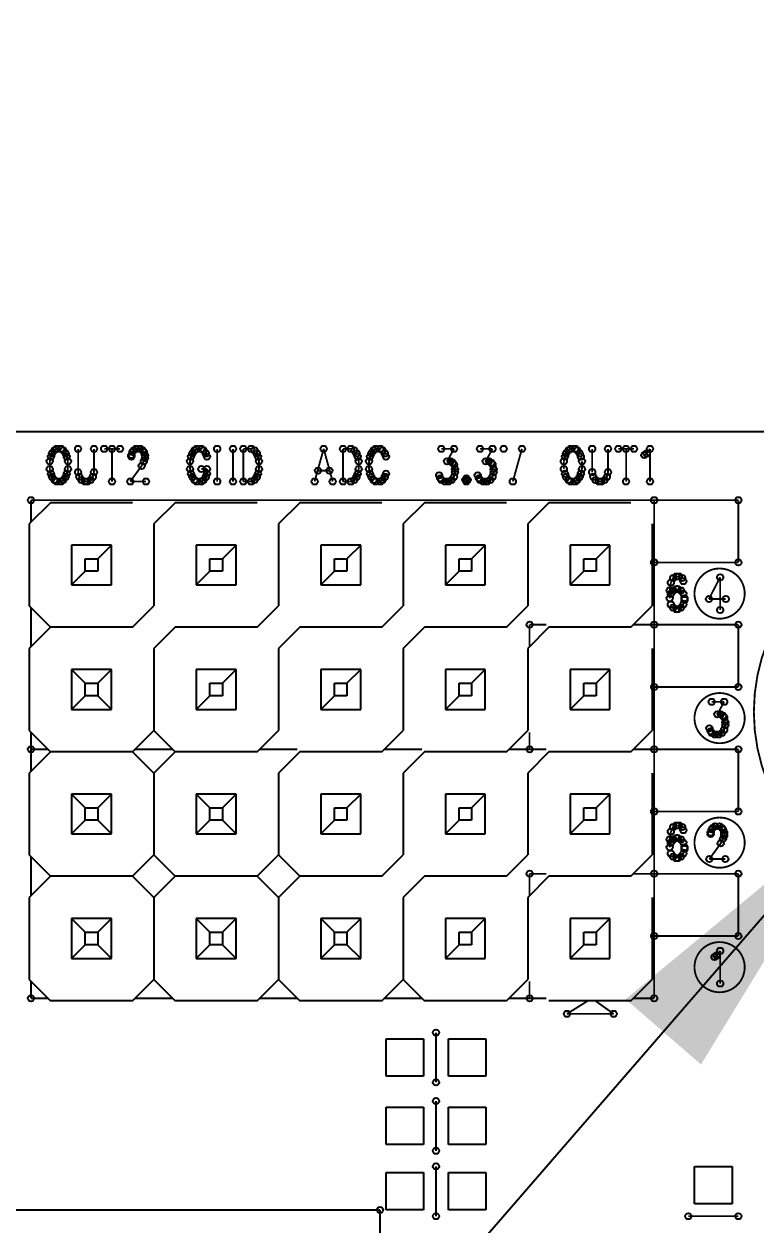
# Model space of a CAD drawing. Header units: millimetres. Extents: x 0 to 297, y 0 to 210.
# Drawn here: x 103.1 to 114.84, y 128.06 to 147.34 of the extents above; entities that cross this region are included whole.
import ezdxf

# ---------------------------------------------------------------- set-up
doc = ezdxf.new("R2010")
doc.units = ezdxf.units.MM
doc.header["$LTSCALE"] = 16.335
doc.layers.get('0').update_dxf_attribs({"linetype": 'CONTINUOUS'})
doc.layers.add('1', color=7, linetype='CONTINUOUS')
doc.styles.get("Standard").update_dxf_attribs({"font": 'txt', "width": 0.8})
doc.styles.add('TEXTSTYLE_1', font='gdt', dxfattribs={"width": 0.8})
doc.dimstyles.new('DIMSTYLE_2', dxfattribs={"dimtxt": 4, "dimasz": 4.8, "dimexe": 3, "dimexo": 1.6, "dimtad": 0, "dimtih": 1, "dimtoh": 1, "dimdsep": 46, "dimtxsty": 'Standard', "dimblk": '_FILLED', "dimblk1": '_FILLED', "dimblk2": '_FILLED', "dimcen": 0.09, "dimadec": 0, "dimazin": 0, "dimtp": 0.1, "dimtm": 0.1, "dimtfac": 1, "dimtmove": 0, "dimatfit": 2, "dimldrblk": '_FILLED', "dimfxl": 1, "dimtolj": 1, "dimarcsym": 0})
doc.dimstyles.new('DIMSTYLE_3', dxfattribs={"dimtxt": 4, "dimasz": 4.8, "dimexe": 3, "dimexo": 1.6, "dimgap": 2, "dimtad": 0, "dimtih": 1, "dimtoh": 1, "dimdsep": 46, "dimtxsty": 'Standard', "dimblk": '_FILLED', "dimblk1": '_FILLED', "dimblk2": '_FILLED', "dimcen": 0.09, "dimadec": 0, "dimazin": 0, "dimtp": 0.3, "dimtm": 0.3, "dimtfac": 1, "dimtofl": 0, "dimtmove": 0, "dimatfit": 3, "dimldrblk": '_FILLED', "dimfxl": 1, "dimtolj": 1, "dimarcsym": 0})

# ---------------------------------------------------------------- blocks, each defined once
blk = doc.blocks.new('_FILLED')
at = {"color": 0, "linetype": 'ByBlock'}
blk.add_solid([(0, 0), (-1, 0.1667), (-1, -0.1667)], dxfattribs=at)
blk = doc.blocks.new('*D2')
at = {"color": 2, "linetype": 'Continuous'}
for p, q in [((117.809, 136.289), (132.02, 152.691)), ((132.02, 152.691), (136.02, 152.691)), ((119.119, 137.801), (117.809, 136.289)), ((117.809, 136.289), (110.213, 127.522)), ((116.499, 134.777), (117.809, 136.289))]:
    blk.add_line(p, q, dxfattribs=at)
at = {"color": 2, "linetype": 'Continuous', "xscale": 4.8, "yscale": 4.8, "zscale": 4.8}
for p, rotation in [((119.119, 137.801), 229.0936271237), ((116.499, 134.777), 49.092867898)]:
    blk.add_blockref('_FILLED', p, dxfattribs=dict(at, rotation=rotation))
at = {"color": 2, "linetype": 'Continuous', "insert": (138.02, 154.691), "char_height": 4, "width": 8.53333, "attachment_point": 1, "line_spacing_factor": 0.9, "style": 'TEXTSTYLE_1'}
blk.add_mtext('{\\Fgdt;n}\\Ftxt;4', dxfattribs=at)
blk = doc.blocks.new('*D5')
at = {"color": 2, "linetype": 'Continuous'}
for p, q in [((21.809, 137.888), (21.809, 154.75)), ((117.809, 137.888), (117.809, 154.75)), ((21.809, 151.75), (64.609, 151.75)), ((117.809, 151.75), (75.009, 151.75))]:
    blk.add_line(p, q, dxfattribs=at)
at = {"color": 2, "linetype": 'Continuous', "xscale": 4.8, "yscale": 4.8, "zscale": 4.8, "rotation": 180}
blk.add_blockref('_FILLED', (21.809, 151.75), dxfattribs=at)
at = {"color": 2, "linetype": 'Continuous', "xscale": 4.8, "yscale": 4.8, "zscale": 4.8}
blk.add_blockref('_FILLED', (117.809, 151.75), dxfattribs=at)
at = {"color": 2, "linetype": 'Continuous', "insert": (69.809, 153.75), "char_height": 4, "width": 6.4, "attachment_point": 2, "line_spacing_factor": 0.9}
blk.add_mtext('96', dxfattribs=at)
blk = doc.blocks.new('*D6')
at = {"color": 2, "linetype": 'Continuous'}
for p, q in [((17.309, 140.389), (17.309, 166.61)), ((122.309, 140.389), (122.309, 166.61)), ((17.309, 163.61), (63.009, 163.61)), ((122.309, 163.61), (76.609, 163.61))]:
    blk.add_line(p, q, dxfattribs=at)
at = {"color": 2, "linetype": 'Continuous', "xscale": 4.8, "yscale": 4.8, "zscale": 4.8, "rotation": 180}
blk.add_blockref('_FILLED', (17.309, 163.61), dxfattribs=at)
at = {"color": 2, "linetype": 'Continuous', "xscale": 4.8, "yscale": 4.8, "zscale": 4.8}
blk.add_blockref('_FILLED', (122.309, 163.61), dxfattribs=at)
at = {"color": 2, "linetype": 'Continuous', "insert": (69.809, 165.61), "char_height": 4, "width": 9.6, "attachment_point": 2, "line_spacing_factor": 0.9}
blk.add_mtext('105', dxfattribs=at)

msp = doc.modelspace()

# ---------------------------------------------------------------- linework, layer by layer
at = {"color": 7, "linetype": 'Continuous'}
for p, q in [((103.521, 139.648), (103.179, 139.306)), ((104.837, 139.648), (103.521, 139.648)), ((105.521, 139.648), (105.179, 139.306)), ((106.837, 139.648), (105.521, 139.648)), ((107.521, 139.648), (107.179, 139.306)), ((108.837, 139.648), (107.521, 139.648)), ((109.521, 139.648), (109.179, 139.306)), ((110.837, 139.648), (109.521, 139.648)), ((111.521, 139.648), (111.179, 139.306)), ((112.837, 139.648), (111.521, 139.648)), ((103.179, 139.306), (103.179, 137.99)), ((105.179, 139.306), (105.179, 137.99)), ((107.179, 139.306), (107.179, 137.99)), ((109.179, 139.306), (109.179, 137.99)), ((111.179, 139.306), (111.179, 137.99)), ((113.179, 139.306), (113.179, 137.99)), ((103.859, 138.968), (103.859, 138.328)), ((104.499, 138.968), (103.859, 138.968)), ((104.499, 138.968), (104.279, 138.748)), ((104.499, 138.328), (104.499, 138.968)), ((106.499, 138.968), (105.859, 138.968)), ((105.859, 138.968), (105.859, 138.328)), ((106.499, 138.968), (106.279, 138.748)), ((106.499, 138.328), (106.499, 138.968)), ((108.499, 138.968), (107.859, 138.968)), ((107.859, 138.968), (107.859, 138.328)), ((108.499, 138.968), (108.279, 138.748)), ((108.499, 138.328), (108.499, 138.968)), ((110.499, 138.968), (109.859, 138.968)), ((109.859, 138.968), (109.859, 138.328)), ((110.499, 138.968), (110.279, 138.748)), ((110.499, 138.328), (110.499, 138.968)), ((112.499, 138.968), (111.859, 138.968)), ((111.859, 138.968), (111.859, 138.328)), ((112.499, 138.968), (112.279, 138.748)), ((112.499, 138.328), (112.499, 138.968)), ((104.079, 138.548), (104.079, 138.748)), ((104.079, 138.748), (104.279, 138.748)), ((104.279, 138.748), (104.279, 138.548)), ((106.079, 138.748), (106.279, 138.748)), ((106.079, 138.548), (106.079, 138.748)), ((106.279, 138.748), (106.279, 138.548)), ((108.079, 138.748), (108.279, 138.748)), ((108.079, 138.548), (108.079, 138.748)), ((108.279, 138.748), (108.279, 138.548)), ((110.079, 138.748), (110.279, 138.748)), ((110.079, 138.548), (110.079, 138.748)), ((110.279, 138.748), (110.279, 138.548)), ((112.079, 138.748), (112.279, 138.748)), ((112.079, 138.548), (112.079, 138.748)), ((112.279, 138.748), (112.279, 138.548)), ((103.859, 138.328), (104.079, 138.548)), ((104.279, 138.548), (104.079, 138.548)), ((105.859, 138.328), (106.079, 138.548)), ((106.279, 138.548), (106.079, 138.548)), ((107.859, 138.328), (108.079, 138.548)), ((108.279, 138.548), (108.079, 138.548)), ((109.859, 138.328), (110.079, 138.548)), ((110.279, 138.548), (110.079, 138.548)), ((111.859, 138.328), (112.079, 138.548)), ((112.279, 138.548), (112.079, 138.548)), ((103.859, 138.328), (104.499, 138.328)), ((105.859, 138.328), (106.499, 138.328)), ((107.859, 138.328), (108.499, 138.328)), ((109.859, 138.328), (110.499, 138.328)), ((111.859, 138.328), (112.499, 138.328)), ((103.179, 137.99), (103.521, 137.648)), ((104.837, 137.648), (105.179, 137.99)), ((106.837, 137.648), (107.179, 137.99)), ((108.837, 137.648), (109.179, 137.99)), ((110.837, 137.648), (111.179, 137.99)), ((112.837, 137.648), (113.179, 137.99)), ((103.521, 137.648), (103.179, 137.306)), ((104.837, 137.648), (103.521, 137.648)), ((105.521, 137.648), (105.179, 137.306)), ((106.837, 137.648), (105.521, 137.648)), ((107.521, 137.648), (107.179, 137.306)), ((108.837, 137.648), (107.521, 137.648)), ((109.521, 137.648), (109.179, 137.306)), ((110.837, 137.648), (109.521, 137.648)), ((111.521, 137.648), (111.179, 137.306)), ((112.837, 137.648), (111.521, 137.648)), ((103.179, 137.306), (103.179, 135.99)), ((105.179, 137.306), (105.179, 135.99)), ((107.179, 137.306), (107.179, 135.99)), ((109.179, 137.306), (109.179, 135.99)), ((111.179, 137.306), (111.179, 135.99)), ((113.179, 137.306), (113.179, 135.99)), ((103.859, 136.968), (103.859, 136.328)), ((104.499, 136.968), (103.859, 136.968)), ((103.859, 136.968), (104.079, 136.748)), ((104.499, 136.968), (104.279, 136.748)), ((104.499, 136.328), (104.499, 136.968)), ((106.499, 136.968), (105.859, 136.968)), ((105.859, 136.968), (105.859, 136.328)), ((106.499, 136.968), (106.279, 136.748)), ((106.499, 136.328), (106.499, 136.968)), ((108.499, 136.968), (107.859, 136.968)), ((107.859, 136.968), (107.859, 136.328)), ((108.499, 136.968), (108.279, 136.748)), ((108.499, 136.328), (108.499, 136.968)), ((110.499, 136.968), (109.859, 136.968)), ((109.859, 136.968), (109.859, 136.328)), ((110.499, 136.968), (110.279, 136.748)), ((110.499, 136.328), (110.499, 136.968)), ((112.499, 136.968), (111.859, 136.968)), ((111.859, 136.968), (111.859, 136.328)), ((112.499, 136.968), (112.279, 136.748)), ((112.499, 136.328), (112.499, 136.968)), ((104.079, 136.548), (104.079, 136.748)), ((104.079, 136.748), (104.279, 136.748)), ((104.279, 136.748), (104.279, 136.548)), ((106.079, 136.748), (106.279, 136.748)), ((106.079, 136.548), (106.079, 136.748)), ((106.279, 136.748), (106.279, 136.548)), ((108.079, 136.748), (108.279, 136.748)), ((108.079, 136.548), (108.079, 136.748)), ((108.279, 136.748), (108.279, 136.548)), ((110.079, 136.748), (110.279, 136.748)), ((110.079, 136.548), (110.079, 136.748)), ((110.279, 136.748), (110.279, 136.548)), ((112.079, 136.748), (112.279, 136.748)), ((112.079, 136.548), (112.079, 136.748)), ((112.279, 136.748), (112.279, 136.548)), ((103.859, 136.328), (104.079, 136.548)), ((104.279, 136.548), (104.079, 136.548)), ((104.499, 136.328), (104.279, 136.548)), ((105.859, 136.328), (106.079, 136.548)), ((106.279, 136.548), (106.079, 136.548)), ((107.859, 136.328), (108.079, 136.548)), ((108.279, 136.548), (108.079, 136.548)), ((109.859, 136.328), (110.079, 136.548)), ((110.279, 136.548), (110.079, 136.548)), ((111.859, 136.328), (112.079, 136.548)), ((112.279, 136.548), (112.079, 136.548)), ((103.859, 136.328), (104.499, 136.328)), ((105.859, 136.328), (106.499, 136.328)), ((107.859, 136.328), (108.499, 136.328)), ((109.859, 136.328), (110.499, 136.328)), ((111.859, 136.328), (112.499, 136.328)), ((103.179, 135.99), (103.521, 135.648)), ((104.837, 135.648), (105.179, 135.99)), ((105.179, 135.99), (105.521, 135.648)), ((106.837, 135.648), (107.179, 135.99)), ((108.837, 135.648), (109.179, 135.99)), ((110.837, 135.648), (111.179, 135.99)), ((112.837, 135.648), (113.179, 135.99)), ((103.521, 135.648), (103.179, 135.306)), ((104.837, 135.648), (103.521, 135.648)), ((105.179, 135.306), (104.837, 135.648)), ((105.521, 135.648), (105.179, 135.306)), ((106.837, 135.648), (105.521, 135.648)), ((107.521, 135.648), (107.179, 135.306)), ((108.837, 135.648), (107.521, 135.648)), ((109.521, 135.648), (109.179, 135.306)), ((110.837, 135.648), (109.521, 135.648)), ((111.521, 135.648), (111.179, 135.306)), ((112.837, 135.648), (111.521, 135.648)), ((103.179, 135.306), (103.179, 133.99)), ((105.179, 135.306), (105.179, 133.99)), ((107.179, 135.306), (107.179, 133.99)), ((109.179, 135.306), (109.179, 133.99)), ((111.179, 135.306), (111.179, 133.99)), ((113.179, 135.306), (113.179, 133.99)), ((104.499, 134.968), (103.859, 134.968)), ((103.859, 134.968), (103.859, 134.328)), ((103.859, 134.968), (104.079, 134.748)), ((104.499, 134.968), (104.279, 134.748)), ((104.499, 134.328), (104.499, 134.968)), ((106.499, 134.968), (105.859, 134.968)), ((105.859, 134.968), (105.859, 134.328)), ((105.859, 134.968), (106.079, 134.748)), ((106.499, 134.968), (106.279, 134.748)), ((106.499, 134.328), (106.499, 134.968)), ((108.499, 134.968), (107.859, 134.968)), ((107.859, 134.968), (107.859, 134.328)), ((108.499, 134.968), (108.279, 134.748)), ((108.499, 134.328), (108.499, 134.968)), ((110.499, 134.968), (109.859, 134.968)), ((109.859, 134.968), (109.859, 134.328)), ((110.499, 134.968), (110.279, 134.748)), ((110.499, 134.328), (110.499, 134.968)), ((112.499, 134.968), (111.859, 134.968)), ((111.859, 134.968), (111.859, 134.328)), ((112.499, 134.968), (112.279, 134.748)), ((112.499, 134.328), (112.499, 134.968)), ((104.079, 134.748), (104.279, 134.748)), ((104.079, 134.548), (104.079, 134.748)), ((104.279, 134.748), (104.279, 134.548)), ((106.079, 134.748), (106.279, 134.748)), ((106.079, 134.548), (106.079, 134.748)), ((106.279, 134.748), (106.279, 134.548)), ((108.079, 134.748), (108.279, 134.748)), ((108.079, 134.548), (108.079, 134.748)), ((108.279, 134.748), (108.279, 134.548)), ((110.079, 134.748), (110.279, 134.748)), ((110.079, 134.548), (110.079, 134.748)), ((110.279, 134.748), (110.279, 134.548)), ((112.079, 134.748), (112.279, 134.748)), ((112.079, 134.548), (112.079, 134.748)), ((112.279, 134.748), (112.279, 134.548)), ((103.859, 134.328), (104.079, 134.548)), ((104.279, 134.548), (104.079, 134.548)), ((104.499, 134.328), (104.279, 134.548)), ((105.859, 134.328), (106.079, 134.548)), ((106.279, 134.548), (106.079, 134.548)), ((106.499, 134.328), (106.279, 134.548)), ((107.859, 134.328), (108.079, 134.548)), ((108.279, 134.548), (108.079, 134.548)), ((109.859, 134.328), (110.079, 134.548)), ((110.279, 134.548), (110.079, 134.548)), ((111.859, 134.328), (112.079, 134.548)), ((112.279, 134.548), (112.079, 134.548)), ((103.859, 134.328), (104.499, 134.328)), ((105.859, 134.328), (106.499, 134.328)), ((107.859, 134.328), (108.499, 134.328)), ((109.859, 134.328), (110.499, 134.328)), ((111.859, 134.328), (112.499, 134.328)), ((103.179, 133.99), (103.521, 133.648)), ((104.837, 133.648), (105.179, 133.99)), ((105.179, 133.99), (105.521, 133.648)), ((106.837, 133.648), (107.179, 133.99)), ((107.179, 133.99), (107.521, 133.648)), ((108.837, 133.648), (109.179, 133.99)), ((110.837, 133.648), (111.179, 133.99)), ((112.837, 133.648), (113.179, 133.99)), ((103.521, 133.648), (103.179, 133.306)), ((104.837, 133.648), (103.521, 133.648)), ((105.179, 133.306), (104.837, 133.648)), ((105.521, 133.648), (105.179, 133.306)), ((106.837, 133.648), (105.521, 133.648)), ((107.179, 133.306), (106.837, 133.648)), ((107.521, 133.648), (107.179, 133.306)), ((108.837, 133.648), (107.521, 133.648)), ((109.521, 133.648), (109.179, 133.306)), ((110.837, 133.648), (109.521, 133.648)), ((111.521, 133.648), (111.179, 133.306)), ((112.837, 133.648), (111.521, 133.648)), ((103.179, 133.306), (103.179, 131.99)), ((105.179, 133.306), (105.179, 131.99)), ((107.179, 133.306), (107.179, 131.99)), ((109.179, 133.306), (109.179, 131.99)), ((111.179, 133.306), (111.179, 131.99)), ((113.179, 133.306), (113.179, 131.99)), ((104.499, 132.968), (103.859, 132.968)), ((103.859, 132.968), (103.859, 132.328)), ((103.859, 132.968), (104.079, 132.748)), ((104.499, 132.968), (104.279, 132.748)), ((104.499, 132.328), (104.499, 132.968)), ((106.499, 132.968), (105.859, 132.968)), ((105.859, 132.968), (105.859, 132.328)), ((105.859, 132.968), (106.079, 132.748)), ((106.499, 132.968), (106.279, 132.748)), ((106.499, 132.328), (106.499, 132.968)), ((108.499, 132.968), (107.859, 132.968)), ((107.859, 132.968), (107.859, 132.328)), ((107.859, 132.968), (108.079, 132.748)), ((108.499, 132.968), (108.279, 132.748)), ((108.499, 132.328), (108.499, 132.968)), ((110.499, 132.968), (109.859, 132.968)), ((109.859, 132.968), (109.859, 132.328)), ((110.499, 132.968), (110.279, 132.748)), ((110.499, 132.328), (110.499, 132.968)), ((112.499, 132.968), (111.859, 132.968)), ((111.859, 132.968), (111.859, 132.328)), ((112.499, 132.968), (112.279, 132.748)), ((112.499, 132.328), (112.499, 132.968)), ((104.079, 132.748), (104.279, 132.748)), ((104.079, 132.548), (104.079, 132.748)), ((104.279, 132.748), (104.279, 132.548)), ((106.079, 132.748), (106.279, 132.748)), ((106.079, 132.548), (106.079, 132.748)), ((106.279, 132.748), (106.279, 132.548)), ((108.079, 132.748), (108.279, 132.748)), ((108.079, 132.548), (108.079, 132.748)), ((108.279, 132.748), (108.279, 132.548)), ((110.079, 132.748), (110.279, 132.748)), ((110.079, 132.548), (110.079, 132.748)), ((110.279, 132.748), (110.279, 132.548)), ((112.079, 132.748), (112.279, 132.748)), ((112.079, 132.548), (112.079, 132.748)), ((112.279, 132.748), (112.279, 132.548)), ((103.859, 132.328), (104.079, 132.548)), ((104.279, 132.548), (104.079, 132.548)), ((104.499, 132.328), (104.279, 132.548)), ((105.859, 132.328), (106.079, 132.548)), ((106.279, 132.548), (106.079, 132.548)), ((106.499, 132.328), (106.279, 132.548)), ((107.859, 132.328), (108.079, 132.548)), ((108.279, 132.548), (108.079, 132.548)), ((108.499, 132.328), (108.279, 132.548)), ((109.859, 132.328), (110.079, 132.548)), ((110.279, 132.548), (110.079, 132.548)), ((111.859, 132.328), (112.079, 132.548)), ((112.279, 132.548), (112.079, 132.548)), ((103.859, 132.328), (104.499, 132.328)), ((105.859, 132.328), (106.499, 132.328)), ((107.859, 132.328), (108.499, 132.328)), ((109.859, 132.328), (110.499, 132.328)), ((111.859, 132.328), (112.499, 132.328)), ((103.179, 131.99), (103.521, 131.648)), ((104.837, 131.648), (105.179, 131.99)), ((105.179, 131.99), (105.521, 131.648)), ((106.837, 131.648), (107.179, 131.99)), ((107.179, 131.99), (107.521, 131.648)), ((108.837, 131.648), (109.179, 131.99)), ((109.179, 131.99), (109.521, 131.648)), ((110.837, 131.648), (111.179, 131.99)), ((112.837, 131.648), (113.179, 131.99)), ((104.837, 131.648), (103.521, 131.648)), ((106.837, 131.648), (105.521, 131.648)), ((108.837, 131.648), (107.521, 131.648)), ((110.837, 131.648), (109.521, 131.648)), ((112.837, 131.648), (111.521, 131.648))]:
    msp.add_line(p, q, dxfattribs=at)
at = {"layer": '1', "color": 7, "linetype": 'Continuous'}
for p, q in [((19.309, 140.789), (120.309, 140.789)), ((108.909, 131.038), (109.509, 131.038)), ((108.909, 130.438), (108.909, 131.038)), ((109.509, 131.038), (109.509, 130.438)), ((109.909, 131.038), (110.509, 131.038)), ((109.909, 130.438), (109.909, 131.038)), ((110.509, 131.038), (110.509, 130.438)), ((109.509, 130.438), (108.909, 130.438)), ((110.509, 130.438), (109.909, 130.438)), ((108.909, 129.938), (109.509, 129.938)), ((108.909, 129.338), (108.909, 129.938)), ((109.509, 129.938), (109.509, 129.338)), ((109.909, 129.938), (110.509, 129.938)), ((109.909, 129.338), (109.909, 129.938)), ((110.509, 129.938), (110.509, 129.338)), ((109.509, 129.338), (108.909, 129.338)), ((110.509, 129.338), (109.909, 129.338)), ((113.859, 128.988), (114.459, 128.988)), ((113.859, 128.388), (113.859, 128.988)), ((114.459, 128.988), (114.459, 128.388)), ((108.909, 128.888), (109.509, 128.888)), ((108.909, 128.288), (108.909, 128.888)), ((109.509, 128.888), (109.509, 128.288)), ((109.909, 128.888), (110.509, 128.888)), ((109.909, 128.288), (109.909, 128.888)), ((110.509, 128.888), (110.509, 128.288)), ((114.459, 128.388), (113.859, 128.388)), ((109.509, 128.288), (108.909, 128.288)), ((110.509, 128.288), (109.909, 128.288))]:
    msp.add_line(p, q, dxfattribs=at)
at = {"layer": '1', "color": 9, "linetype": 'Continuous', "const_width": 0.0297}
for points in [[(19.309, 140.788), (120.309, 140.788)], [(103.618, 140.513), (103.582, 140.488)], [(103.691, 140.513), (103.618, 140.513)], [(103.964, 140.513), (103.964, 140.138)], [(104.218, 140.138), (104.218, 140.513)], [(104.382, 140.513), (104.636, 140.513)], [(104.509, 140.513), (104.509, 139.988)], [(104.855, 140.488), (104.891, 140.513)], [(104.891, 140.513), (104.964, 140.513)], [(105.868, 140.513), (105.832, 140.488)], [(105.941, 140.513), (105.868, 140.513)], [(106.196, 140.513), (106.196, 139.988)], [(106.45, 140.513), (106.45, 139.988)], [(106.614, 140.513), (106.614, 139.988)], [(106.614, 140.513), (106.741, 140.513)], [(107.905, 140.513), (107.759, 139.988)], [(107.905, 140.513), (108.05, 139.988)], [(108.214, 140.513), (108.214, 139.988)], [(108.214, 140.513), (108.341, 140.513)], [(108.741, 140.513), (108.705, 140.488)], [(108.814, 140.513), (108.741, 140.513)], [(109.795, 140.513), (109.996, 140.513)], [(109.996, 140.513), (109.886, 140.313)], [(110.414, 140.513), (110.614, 140.513)], [(110.614, 140.513), (110.505, 140.313)], [(111.087, 140.513), (110.941, 139.988)], [(111.868, 140.513), (111.832, 140.488)], [(111.941, 140.513), (111.868, 140.513)], [(112.214, 140.513), (112.214, 140.138)], [(112.468, 140.138), (112.468, 140.513)], [(112.632, 140.513), (112.886, 140.513)], [(112.759, 140.513), (112.759, 139.988)], [(113.087, 140.438), (113.141, 140.513)], [(113.141, 140.513), (113.141, 139.988)], [(103.527, 140.388), (103.509, 140.313)], [(103.509, 140.313), (103.509, 140.188)], [(103.546, 140.438), (103.527, 140.388)], [(103.582, 140.488), (103.546, 140.438)], [(103.782, 140.388), (103.764, 140.438)], [(103.8, 140.313), (103.782, 140.388)], [(103.8, 140.188), (103.8, 140.313)], [(104.818, 140.413), (104.836, 140.463)], [(104.836, 140.463), (104.855, 140.488)], [(105.018, 140.313), (104.982, 140.238)], [(105.018, 140.463), (105.037, 140.413)], [(105.037, 140.363), (105.018, 140.313)], [(105.037, 140.413), (105.037, 140.363)], [(105.777, 140.388), (105.759, 140.313)], [(105.759, 140.313), (105.759, 140.188)], [(105.795, 140.438), (105.777, 140.388)], [(105.832, 140.488), (105.795, 140.438)], [(106.032, 140.388), (106.014, 140.438)], [(106.832, 140.438), (106.85, 140.388)], [(106.85, 140.388), (106.868, 140.313)], [(106.868, 140.313), (106.868, 140.188)], [(108.45, 140.388), (108.468, 140.313)], [(108.468, 140.313), (108.468, 140.188)], [(108.65, 140.388), (108.632, 140.313)], [(108.632, 140.313), (108.632, 140.188)], [(108.668, 140.438), (108.65, 140.388)], [(108.705, 140.488), (108.668, 140.438)], [(109.886, 140.313), (109.941, 140.313)], [(110.505, 140.313), (110.559, 140.313)], [(111.777, 140.388), (111.759, 140.313)], [(111.759, 140.313), (111.759, 140.188)], [(111.795, 140.438), (111.777, 140.388)], [(111.832, 140.488), (111.795, 140.438)], [(112.05, 140.188), (112.05, 140.313)], [(113.05, 140.413), (113.087, 140.438)], [(103.509, 140.188), (103.527, 140.113)], [(103.527, 140.113), (103.546, 140.063)], [(103.764, 140.063), (103.782, 140.113)], [(103.782, 140.113), (103.8, 140.188)], [(103.964, 140.138), (103.982, 140.063)], [(104.2, 140.063), (104.218, 140.138)], [(104.982, 140.238), (104.8, 139.988)], [(105.759, 140.188), (105.777, 140.113)], [(105.777, 140.113), (105.795, 140.063)], [(105.941, 140.188), (106.032, 140.188)], [(106.014, 140.063), (106.032, 140.113)], [(106.032, 140.113), (106.032, 140.188)], [(106.85, 140.113), (106.832, 140.063)], [(106.868, 140.188), (106.85, 140.113)], [(107.814, 140.163), (107.996, 140.163)], [(108.45, 140.113), (108.432, 140.063)], [(108.468, 140.188), (108.45, 140.113)], [(108.632, 140.188), (108.65, 140.113)], [(108.886, 140.063), (108.905, 140.113)], [(109.996, 140.263), (110.014, 140.188)], [(110.014, 140.138), (109.996, 140.063)], [(110.014, 140.188), (110.014, 140.138)], [(110.632, 140.138), (110.614, 140.063)], [(110.632, 140.188), (110.632, 140.138)], [(112.014, 140.063), (112.032, 140.113)], [(112.032, 140.113), (112.05, 140.188)], [(112.45, 140.063), (112.468, 140.138)], [(103.618, 139.988), (103.691, 139.988)], [(103.691, 139.988), (103.727, 140.013)], [(103.727, 140.013), (103.764, 140.063)], [(104.018, 140.013), (104.073, 139.988)], [(104.073, 139.988), (104.109, 139.988)], [(104.109, 139.988), (104.164, 140.013)], [(104.164, 140.013), (104.2, 140.063)], [(104.8, 139.988), (105.055, 139.988)], [(105.868, 139.988), (105.941, 139.988)], [(105.941, 139.988), (105.977, 140.013)], [(105.977, 140.013), (106.014, 140.063)], [(106.741, 139.988), (106.614, 139.988)], [(106.795, 140.013), (106.741, 139.988)], [(106.832, 140.063), (106.795, 140.013)], [(108.341, 139.988), (108.214, 139.988)], [(108.396, 140.013), (108.341, 139.988)], [(108.432, 140.063), (108.396, 140.013)], [(108.741, 139.988), (108.814, 139.988)], [(108.814, 139.988), (108.85, 140.013)], [(108.85, 140.013), (108.886, 140.063)], [(109.905, 139.988), (109.85, 139.988)], [(109.959, 140.013), (109.905, 139.988)], [(109.996, 140.063), (109.959, 140.013)], [(110.196, 140.038), (110.178, 140.013)], [(110.196, 139.988), (110.214, 140.013)], [(110.523, 139.988), (110.468, 139.988)], [(110.577, 140.013), (110.523, 139.988)], [(110.614, 140.063), (110.577, 140.013)], [(111.868, 139.988), (111.941, 139.988)], [(111.941, 139.988), (111.977, 140.013)], [(111.977, 140.013), (112.014, 140.063)], [(112.323, 139.988), (112.359, 139.988)], [(112.359, 139.988), (112.414, 140.013)], [(112.414, 140.013), (112.45, 140.063)], [(103.209, 139.688), (103.209, 139.336)], [(103.209, 139.688), (114.559, 139.688)], [(113.209, 131.688), (113.209, 139.688)], [(114.559, 139.688), (114.559, 138.688)], [(114.559, 138.688), (113.209, 138.688)], [(113.514, 138.438), (113.477, 138.363)], [(113.568, 138.463), (113.514, 138.438)], [(113.605, 138.463), (113.568, 138.463)], [(114.268, 138.45), (114.087, 138.1)], [(114.268, 138.45), (114.268, 137.925)], [(113.477, 138.363), (113.459, 138.238)], [(113.459, 138.238), (113.459, 138.113)], [(113.477, 138.188), (113.459, 138.113)], [(113.514, 138.238), (113.477, 138.188)], [(113.568, 138.263), (113.514, 138.238)], [(113.641, 137.963), (113.677, 138.013)], [(113.677, 138.013), (113.696, 138.088)], [(114.087, 138.1), (114.359, 138.1)], [(103.209, 137.96), (103.209, 137.336)], [(113.586, 137.938), (113.641, 137.963)], [(111.481, 137.688), (111.209, 137.688)], [(111.209, 137.688), (111.209, 137.336)], [(112.877, 137.688), (114.559, 137.688)], [(114.559, 137.688), (114.559, 136.688)], [(114.559, 136.688), (113.209, 136.688)], [(114.132, 136.45), (114.332, 136.45)], [(114.332, 136.45), (114.223, 136.25)], [(114.223, 136.25), (114.277, 136.25)], [(114.35, 136.075), (114.332, 136)], [(114.35, 136.125), (114.35, 136.075)], [(103.209, 135.96), (103.209, 135.336)], [(111.209, 135.96), (111.209, 135.688)], [(114.186, 135.925), (114.132, 135.95)], [(114.241, 135.925), (114.186, 135.925)], [(114.296, 135.95), (114.241, 135.925)], [(114.332, 136), (114.296, 135.95)], [(103.481, 135.688), (103.209, 135.688)], [(105.481, 135.688), (104.877, 135.688)], [(107.481, 135.688), (106.877, 135.688)], [(109.481, 135.688), (108.877, 135.688)], [(111.481, 135.688), (110.877, 135.688)], [(112.877, 135.688), (114.559, 135.688)], [(114.559, 135.688), (114.559, 134.688)], [(114.559, 134.688), (113.209, 134.688)], [(113.477, 134.363), (113.459, 134.238)], [(113.514, 134.438), (113.477, 134.363)], [(113.568, 134.463), (113.514, 134.438)], [(113.605, 134.463), (113.568, 134.463)], [(113.659, 134.438), (113.605, 134.463)], [(114.114, 134.35), (114.132, 134.4)], [(114.132, 134.4), (114.15, 134.425)], [(114.15, 134.425), (114.186, 134.45)], [(114.186, 134.45), (114.259, 134.45)], [(114.332, 134.35), (114.332, 134.3)], [(113.459, 134.238), (113.459, 134.113)], [(113.477, 134.188), (113.459, 134.113)], [(113.514, 134.238), (113.477, 134.188)], [(113.568, 134.263), (113.514, 134.238)], [(113.641, 134.238), (113.586, 134.263)], [(114.277, 134.175), (114.095, 133.925)], [(114.314, 134.25), (114.277, 134.175)], [(114.332, 134.3), (114.314, 134.25)], [(103.209, 133.96), (103.209, 133.336)], [(113.514, 133.963), (113.568, 133.938)], [(113.586, 133.938), (113.641, 133.963)], [(113.641, 133.963), (113.677, 134.013)], [(113.677, 134.013), (113.696, 134.088)], [(114.095, 133.925), (114.35, 133.925)], [(111.481, 133.688), (111.209, 133.688)], [(111.209, 133.688), (111.209, 133.336)], [(112.877, 133.688), (114.559, 133.688)], [(114.559, 133.688), (114.559, 132.688)], [(114.559, 132.688), (113.209, 132.688)], [(114.214, 132.375), (114.268, 132.45)], [(114.268, 132.45), (114.268, 131.925)], [(114.177, 132.35), (114.214, 132.375)], [(103.209, 131.96), (103.209, 131.688)], [(111.209, 131.96), (111.209, 131.688)], [(103.209, 131.688), (103.481, 131.688)], [(104.877, 131.688), (105.481, 131.688)], [(106.877, 131.688), (107.481, 131.688)], [(108.877, 131.688), (109.481, 131.688)], [(110.877, 131.688), (111.481, 131.688)], [(112.145, 131.648), (111.809, 131.438)], [(112.559, 131.438), (112.265, 131.648)], [(112.877, 131.688), (113.209, 131.688)], [(111.809, 131.438), (112.559, 131.438)], [(109.709, 131.138), (109.709, 130.338)], [(109.709, 130.038), (109.709, 129.238)], [(109.709, 128.988), (109.709, 128.188)], [(57.559, 128.288), (108.809, 128.288)], [(108.809, 128.288), (108.809, 93.649)], [(113.759, 128.188), (114.559, 128.188)]]:
    msp.add_lwpolyline(points, dxfattribs=at)
for points in [[(114.809, 136.288, 1), (120.809, 136.288, 1)], [(113.856, 138.188, 1), (114.662, 138.188, 1)], [(113.856, 136.188, 1), (114.662, 136.188, 1)], [(113.856, 134.188, 1), (114.662, 134.188, 1)], [(113.856, 132.188, 1), (114.662, 132.188, 1)]]:
    msp.add_lwpolyline(points, format="xyb", close=True, dxfattribs=at)
at = {"layer": '1', "color": 7, "linetype": 'Continuous'}
for centre in [(103.582, 140.488), (103.618, 140.513), (103.691, 140.513), (103.727, 140.488), (103.964, 140.513), (104.218, 140.513), (104.382, 140.513), (104.509, 140.513), (104.636, 140.513), (104.836, 140.463), (104.855, 140.488), (104.891, 140.513), (104.964, 140.513), (105, 140.488), (105.018, 140.463), (105.832, 140.488), (105.868, 140.513), (105.941, 140.513), (105.977, 140.488), (106.196, 140.513), (106.45, 140.513), (106.614, 140.513), (106.741, 140.513), (106.795, 140.488), (107.905, 140.513), (108.214, 140.513), (108.341, 140.513), (108.396, 140.488), (108.705, 140.488), (108.741, 140.513), (108.814, 140.513), (108.85, 140.488), (109.795, 140.513), (109.996, 140.513), (110.414, 140.513), (110.614, 140.513), (110.795, 140.513), (111.087, 140.513), (111.832, 140.488), (111.868, 140.513), (111.941, 140.513), (111.977, 140.488), (112.214, 140.513), (112.468, 140.513), (112.632, 140.513), (112.759, 140.513), (112.886, 140.513), (113.141, 140.513), (103.509, 140.313), (103.527, 140.388), (103.546, 140.438), (103.764, 140.438), (103.782, 140.388), (103.8, 140.313), (104.818, 140.413), (104.818, 140.388), (105.018, 140.313), (105.037, 140.413), (105.037, 140.363), (105.759, 140.313), (105.777, 140.388), (105.795, 140.438), (106.014, 140.438), (106.032, 140.388), (106.832, 140.438), (106.85, 140.388), (106.868, 140.313), (108.432, 140.438), (108.45, 140.388), (108.468, 140.313), (108.632, 140.313), (108.65, 140.388), (108.668, 140.438), (108.886, 140.438), (108.905, 140.388), (109.886, 140.313), (109.941, 140.313), (109.977, 140.288), (109.996, 140.263), (110.505, 140.313), (110.559, 140.313), (110.596, 140.288), (110.614, 140.263), (111.759, 140.313), (111.777, 140.388), (111.795, 140.438), (112.014, 140.438), (112.032, 140.388), (112.05, 140.313), (113.05, 140.413), (113.087, 140.438), (103.509, 140.188), (103.527, 140.113), (103.782, 140.113), (103.8, 140.188), (103.964, 140.138), (104.218, 140.138), (104.982, 140.238), (105.759, 140.188), (105.777, 140.113), (105.941, 140.188), (106.032, 140.188), (106.032, 140.113), (106.85, 140.113), (106.868, 140.188), (107.814, 140.163), (107.996, 140.163), (108.45, 140.113), (108.468, 140.188), (108.632, 140.188), (108.65, 140.113), (108.905, 140.113), (109.759, 140.088), (110.014, 140.188), (110.014, 140.138), (110.377, 140.088), (110.632, 140.188), (110.632, 140.138), (111.759, 140.188), (111.777, 140.113), (112.032, 140.113), (112.05, 140.188), (112.214, 140.138), (112.468, 140.138), (103.546, 140.063), (103.582, 140.013), (103.618, 139.988), (103.691, 139.988), (103.727, 140.013), (103.764, 140.063), (103.982, 140.063), (104.018, 140.013), (104.073, 139.988), (104.109, 139.988), (104.164, 140.013), (104.2, 140.063), (104.509, 139.988), (104.8, 139.988), (105.055, 139.988), (105.795, 140.063), (105.832, 140.013), (105.868, 139.988), (105.941, 139.988), (105.977, 140.013), (106.014, 140.063), (106.196, 139.988), (106.45, 139.988), (106.614, 139.988), (106.741, 139.988), (106.795, 140.013), (106.832, 140.063), (107.759, 139.988), (108.05, 139.988), (108.214, 139.988), (108.341, 139.988), (108.396, 140.013), (108.432, 140.063), (108.668, 140.063), (108.705, 140.013), (108.741, 139.988), (108.814, 139.988), (108.85, 140.013), (108.886, 140.063), (109.777, 140.038), (109.795, 140.013), (109.85, 139.988), (109.905, 139.988), (109.959, 140.013), (109.996, 140.063), (110.178, 140.013), (110.196, 140.038), (110.196, 139.988), (110.214, 140.013), (110.396, 140.038), (110.414, 140.013), (110.468, 139.988), (110.523, 139.988), (110.577, 140.013), (110.614, 140.063), (110.941, 139.988), (111.795, 140.063), (111.832, 140.013), (111.868, 139.988), (111.941, 139.988), (111.977, 140.013), (112.014, 140.063), (112.232, 140.063), (112.268, 140.013), (112.323, 139.988), (112.359, 139.988), (112.414, 140.013), (112.45, 140.063), (112.759, 139.988), (113.141, 139.988), (103.209, 139.688), (113.209, 139.688), (114.559, 139.688), (113.209, 138.688), (114.559, 138.688), (113.477, 138.363), (113.514, 138.438), (113.568, 138.463), (113.605, 138.463), (113.659, 138.438), (113.677, 138.388), (114.268, 138.45), (113.459, 138.238), (113.477, 138.188), (113.514, 138.238), (113.568, 138.263), (113.586, 138.263), (113.641, 138.238), (113.677, 138.188), (113.459, 138.113), (113.477, 138.013), (113.514, 137.963), (113.641, 137.963), (113.677, 138.013), (113.696, 138.113), (113.696, 138.088), (114.087, 138.1), (114.359, 138.1), (113.568, 137.938), (113.586, 137.938), (114.268, 137.925), (111.209, 137.688), (113.209, 137.688), (114.559, 137.688), (113.209, 136.688), (114.559, 136.688), (114.132, 136.45), (114.332, 136.45), (114.223, 136.25), (114.277, 136.25), (114.314, 136.225), (114.095, 136.025), (114.332, 136.2), (114.35, 136.125), (114.35, 136.075), (114.114, 135.976), (114.132, 135.95), (114.186, 135.925), (114.241, 135.925), (114.296, 135.95), (114.332, 136), (103.209, 135.688), (111.209, 135.688), (113.209, 135.688), (114.559, 135.688), (113.209, 134.688), (114.559, 134.688), (113.477, 134.363), (113.514, 134.438), (113.568, 134.463), (113.605, 134.463), (113.659, 134.438), (113.677, 134.388), (114.114, 134.35), (114.114, 134.325), (114.132, 134.4), (114.15, 134.425), (114.186, 134.45), (114.259, 134.45), (114.296, 134.425), (114.314, 134.4), (114.332, 134.35), (114.332, 134.3), (113.459, 134.238), (113.459, 134.113), (113.477, 134.188), (113.514, 134.238), (113.568, 134.263), (113.586, 134.263), (113.641, 134.238), (113.677, 134.188), (113.696, 134.113), (114.277, 134.175), (114.314, 134.25), (113.477, 134.013), (113.514, 133.963), (113.568, 133.938), (113.586, 133.938), (113.641, 133.963), (113.677, 134.013), (113.696, 134.088), (114.095, 133.925), (114.35, 133.925), (111.209, 133.688), (113.209, 133.688), (114.559, 133.688), (113.209, 132.688), (114.559, 132.688), (114.214, 132.375), (114.268, 132.45), (114.177, 132.35), (114.268, 131.925), (103.209, 131.688), (111.209, 131.688), (113.209, 131.688), (111.809, 131.438), (112.559, 131.438), (109.709, 131.138), (109.709, 130.338), (109.709, 130.038), (109.709, 129.238), (109.709, 128.988), (108.809, 128.288), (109.709, 128.188), (113.759, 128.188), (114.559, 128.188)]:
    msp.add_circle(centre, 0.05, dxfattribs=at)

# ---------------------------------------------------------------- dimensions: what is measured, and where the dimension line sits
at = {"color": 2, "linetype": 'Continuous'}
for base, p1, p2, picture, middle in [((17.309, 163.61), (122.309, 138.789), (17.309, 138.789), '*D6', (70.309, 163.61)), ((21.809, 151.75), (117.809, 136.288), (21.809, 136.288), '*D5', (69.809, 151.75))]:
    dim = msp.add_linear_dim(base=base, p1=p1, p2=p2, angle=180, dimstyle='DIMSTYLE_3', dxfattribs=at)
    dim.commit()
    dim.dimension.update_dxf_attribs({"geometry": picture, "text_midpoint": middle, "dimtype": 160})
dim = msp.add_diameter_dim_2p(p1=(119.119, 137.801), p2=(116.499, 134.777), text='%%c<>', dimstyle='DIMSTYLE_2', override={"dimpost": '<>'}, dxfattribs=at)
dim.commit()
dim.dimension.update_dxf_attribs({"geometry": '*D2', "text_midpoint": (142.287, 152.691), "dimtype": 163})

doc.saveas('drawing.dxf')
